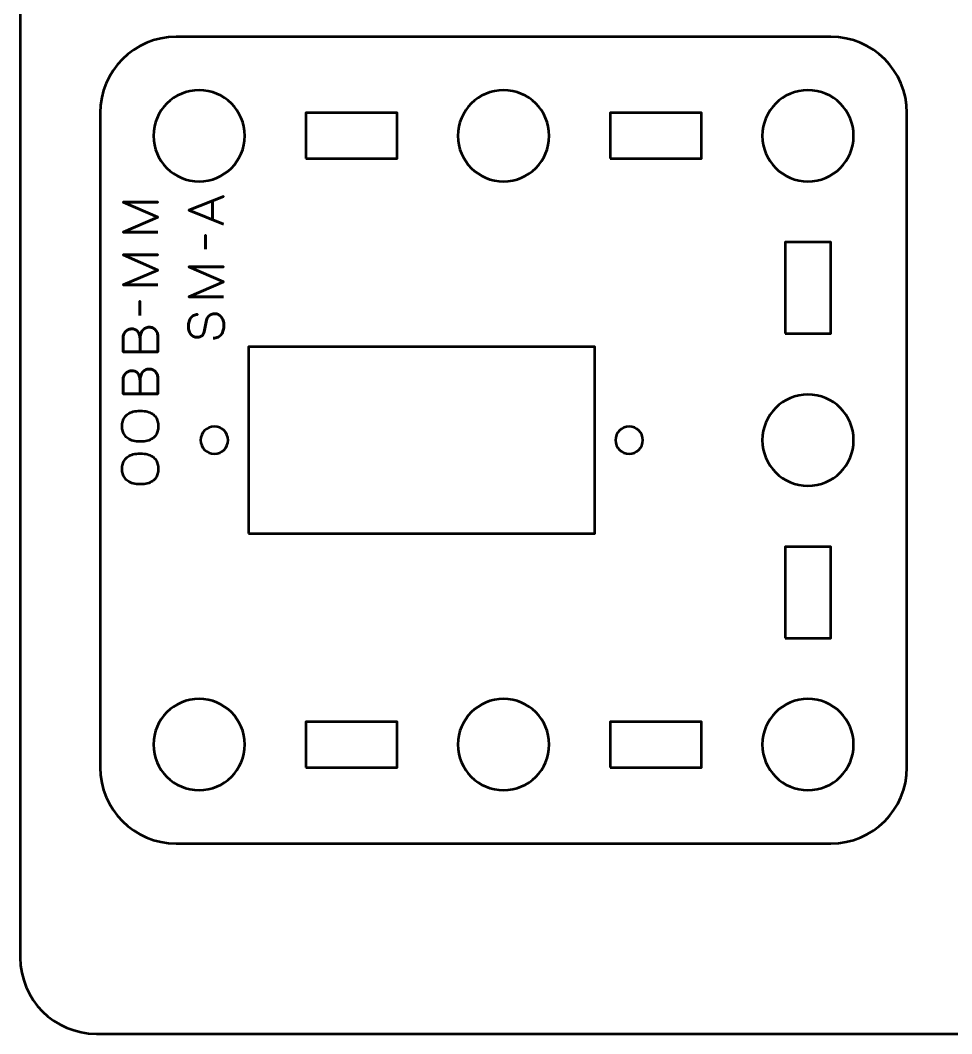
# Model space of a CAD drawing. Header units: centimetres. Extents: x -17.9 to -3.1, y -25.3 to -4.3.
# Drawn here: x -17.9 to -11.78, y -25.35 to -18.69 of the extents above; entities that cross this region are included whole.
import ezdxf

# ---------------------------------------------------------------- set-up
doc = ezdxf.new("R2010")
doc.units = ezdxf.units.CM
doc.header["$MEASUREMENT"] = 0
doc.layers.add('Layer 1', color=7, linetype='Continuous')

msp = doc.modelspace()

# ---------------------------------------------------------------- linework, layer by layer
at = {"layer": 'Layer 1', "color": 7, "lineweight": 53}
msp.add_open_spline([(-17.90003, -24.8499), (-17.90003, -24.8499), (-17.90003, -4.84994), (-17.90003, -4.84994), (-17.90003, -4.84994), (-17.90003, -4.57297), (-17.67694, -4.34998), (-17.39994, -4.34998), (-17.39994, -4.34998), (-17.39994, -4.34998), (-3.60007, -4.34998), (-3.60007, -4.34998), (-3.60007, -4.34998), (-3.32293, -4.34998), (-3.09997, -4.57297), (-3.09997, -4.84994), (-3.09997, -4.84994), (-3.09997, -4.84994), (-3.09997, -24.8499), (-3.09997, -24.8499), (-3.09997, -24.8499), (-3.09997, -25.1269), (-3.32293, -25.34999), (-3.60007, -25.34999), (-3.60007, -25.34999), (-3.60007, -25.34999), (-17.39994, -25.34999), (-17.39994, -25.34999), (-17.39994, -25.34999), (-17.67694, -25.34999), (-17.90003, -25.1269), (-17.90003, -24.8499)], degree=3, knots=[0, 0, 0, 0, 0.125, 0.125, 0.125, 0.125, 0.25, 0.25, 0.25, 0.25, 0.375, 0.375, 0.375, 0.375, 0.5, 0.5, 0.5, 0.5, 0.625, 0.625, 0.625, 0.625, 0.75, 0.75, 0.75, 0.75, 0.875, 0.875, 0.875, 0.875, 1, 1, 1, 1], dxfattribs=at)
at = {"layer": 'Layer 1', "color": 2, "lineweight": 53}
msp.add_open_spline([(-17.37503, -23.59994), (-17.37503, -23.59994), (-17.37503, -19.30007), (-17.37503, -19.30007), (-17.37503, -19.30007), (-17.37503, -19.02293), (-17.15194, -18.79997), (-16.87494, -18.79997), (-16.87494, -18.79997), (-16.87494, -18.79997), (-12.57507, -18.79997), (-12.57507, -18.79997), (-12.57507, -18.79997), (-12.29793, -18.79997), (-12.07497, -19.02293), (-12.07497, -19.30007), (-12.07497, -19.30007), (-12.07497, -19.30007), (-12.07497, -23.59994), (-12.07497, -23.59994), (-12.07497, -23.59994), (-12.07497, -23.87694), (-12.29793, -24.10003), (-12.57507, -24.10003), (-12.57507, -24.10003), (-12.57507, -24.10003), (-16.87494, -24.10003), (-16.87494, -24.10003), (-16.87494, -24.10003), (-17.15194, -24.10003), (-17.37503, -23.87694), (-17.37503, -23.59994)], degree=3, knots=[0, 0, 0, 0, 0.125, 0.125, 0.125, 0.125, 0.25, 0.25, 0.25, 0.25, 0.375, 0.375, 0.375, 0.375, 0.5, 0.5, 0.5, 0.5, 0.625, 0.625, 0.625, 0.625, 0.75, 0.75, 0.75, 0.75, 0.875, 0.875, 0.875, 0.875, 1, 1, 1, 1], dxfattribs=at)
at = {"layer": 'Layer 1', "lineweight": 53}
for points in [[(-16.725, -19.15), (-16.55923, -19.15), (-16.425, -19.28433), (-16.425, -19.45), (-16.425, -19.45), (-16.425, -19.61563), (-16.55923, -19.75), (-16.725, -19.75), (-16.725, -19.75), (-16.89067, -19.75), (-17.02501, -19.61563), (-17.02501, -19.45), (-17.02501, -19.45), (-17.02501, -19.28433), (-16.89067, -19.15), (-16.725, -19.15)], [(-14.72493, -19.15), (-14.5593, -19.15), (-14.42493, -19.28433), (-14.42493, -19.45), (-14.42493, -19.45), (-14.42493, -19.61563), (-14.5593, -19.75), (-14.72493, -19.75), (-14.72493, -19.75), (-14.8907, -19.75), (-15.02493, -19.61563), (-15.02493, -19.45), (-15.02493, -19.45), (-15.02493, -19.28433), (-14.8907, -19.15), (-14.72493, -19.15)], [(-12.725, -19.15), (-12.55933, -19.15), (-12.425, -19.28433), (-12.425, -19.45), (-12.425, -19.45), (-12.425, -19.61563), (-12.55933, -19.75), (-12.725, -19.75), (-12.725, -19.75), (-12.89063, -19.75), (-13.025, -19.61563), (-13.025, -19.45), (-13.025, -19.45), (-13.025, -19.28433), (-12.89063, -19.15), (-12.725, -19.15)], [(-16.02499, -19.60007), (-16.02499, -19.60007), (-16.02499, -19.30007), (-16.02499, -19.30007), (-16.02499, -19.30007), (-16.02499, -19.30007), (-15.42498, -19.30007), (-15.42498, -19.30007), (-15.42498, -19.30007), (-15.42498, -19.30007), (-15.42498, -19.60007), (-15.42498, -19.60007), (-15.42498, -19.60007), (-15.42498, -19.60007), (-16.02499, -19.60007), (-16.02499, -19.60007)], [(-14.02502, -19.60007), (-14.02502, -19.60007), (-14.02502, -19.30007), (-14.02502, -19.30007), (-14.02502, -19.30007), (-14.02502, -19.30007), (-13.42502, -19.30007), (-13.42502, -19.30007), (-13.42502, -19.30007), (-13.42502, -19.30007), (-13.42502, -19.60007), (-13.42502, -19.60007), (-13.42502, -19.60007), (-13.42502, -19.60007), (-14.02502, -19.60007), (-14.02502, -19.60007)], [(-12.87507, -20.75002), (-12.87507, -20.75002), (-12.87507, -20.15002), (-12.87507, -20.15002), (-12.87507, -20.15002), (-12.87507, -20.15002), (-12.57507, -20.15002), (-12.57507, -20.15002), (-12.57507, -20.15002), (-12.57507, -20.15002), (-12.57507, -20.75002), (-12.57507, -20.75002), (-12.57507, -20.75002), (-12.57507, -20.75002), (-12.87507, -20.75002), (-12.87507, -20.75002)], [(-12.725, -21.14993), (-12.55933, -21.14993), (-12.425, -21.2843), (-12.425, -21.44993), (-12.425, -21.44993), (-12.425, -21.6157), (-12.55933, -21.74993), (-12.725, -21.74993), (-12.725, -21.74993), (-12.89063, -21.74993), (-13.025, -21.6157), (-13.025, -21.44993), (-13.025, -21.44993), (-13.025, -21.2843), (-12.89063, -21.14993), (-12.725, -21.14993)], [(-12.87507, -22.74999), (-12.87507, -22.74999), (-12.87507, -22.14998), (-12.87507, -22.14998), (-12.87507, -22.14998), (-12.87507, -22.14998), (-12.57507, -22.14998), (-12.57507, -22.14998), (-12.57507, -22.14998), (-12.57507, -22.14998), (-12.57507, -22.74999), (-12.57507, -22.74999), (-12.57507, -22.74999), (-12.57507, -22.74999), (-12.87507, -22.74999), (-12.87507, -22.74999)], [(-16.725, -23.15), (-16.55923, -23.15), (-16.425, -23.28423), (-16.425, -23.45001), (-16.425, -23.45001), (-16.425, -23.61567), (-16.55923, -23.75001), (-16.725, -23.75001), (-16.725, -23.75001), (-16.89067, -23.75001), (-17.02501, -23.61567), (-17.02501, -23.45001), (-17.02501, -23.45001), (-17.02501, -23.28423), (-16.89067, -23.15), (-16.725, -23.15)], [(-14.72493, -23.15), (-14.5593, -23.15), (-14.42493, -23.28423), (-14.42493, -23.45001), (-14.42493, -23.45001), (-14.42493, -23.61567), (-14.5593, -23.75001), (-14.72493, -23.75001), (-14.72493, -23.75001), (-14.8907, -23.75001), (-15.02493, -23.61567), (-15.02493, -23.45001), (-15.02493, -23.45001), (-15.02493, -23.28423), (-14.8907, -23.15), (-14.72493, -23.15)], [(-12.725, -23.15), (-12.55933, -23.15), (-12.425, -23.28423), (-12.425, -23.45001), (-12.425, -23.45001), (-12.425, -23.61567), (-12.55933, -23.75001), (-12.725, -23.75001), (-12.725, -23.75001), (-12.89063, -23.75001), (-13.025, -23.61567), (-13.025, -23.45001), (-13.025, -23.45001), (-13.025, -23.28423), (-12.89063, -23.15), (-12.725, -23.15)], [(-16.02499, -23.59994), (-16.02499, -23.59994), (-16.02499, -23.29993), (-16.02499, -23.29993), (-16.02499, -23.29993), (-16.02499, -23.29993), (-15.42498, -23.29993), (-15.42498, -23.29993), (-15.42498, -23.29993), (-15.42498, -23.29993), (-15.42498, -23.59994), (-15.42498, -23.59994), (-15.42498, -23.59994), (-15.42498, -23.59994), (-16.02499, -23.59994), (-16.02499, -23.59994)], [(-14.02502, -23.59994), (-14.02502, -23.59994), (-14.02502, -23.29993), (-14.02502, -23.29993), (-14.02502, -23.29993), (-14.02502, -23.29993), (-13.42502, -23.29993), (-13.42502, -23.29993), (-13.42502, -23.29993), (-13.42502, -23.29993), (-13.42502, -23.59994), (-13.42502, -23.59994), (-13.42502, -23.59994), (-13.42502, -23.59994), (-14.02502, -23.59994), (-14.02502, -23.59994)]]:
    msp.add_open_spline(points, degree=3, knots=[0, 0, 0, 0, 0.25, 0.25, 0.25, 0.25, 0.5, 0.5, 0.5, 0.5, 0.75, 0.75, 0.75, 0.75, 1, 1, 1, 1], dxfattribs=at)
at = {"layer": 'Layer 1', "color": 30, "lineweight": 53}
for points, knots in [([(-16.99553, -20.08335), (-16.99553, -20.08335), (-17.22445, -20.08335), (-17.22445, -20.08335), (-17.22445, -20.08335), (-17.22445, -20.08335), (-16.99553, -19.98492), (-16.99553, -19.98492), (-16.99553, -19.98492), (-16.99553, -19.98492), (-17.22445, -19.88618), (-17.22445, -19.88618), (-17.22445, -19.88618), (-17.22445, -19.88618), (-16.99553, -19.88618), (-16.99553, -19.88618), (-16.99553, -19.88618), (-16.99553, -19.88618), (-17.22445, -19.88618), (-17.22445, -19.88618), (-17.22445, -19.88618), (-17.22445, -19.88618), (-16.99553, -19.98492), (-16.99553, -19.98492), (-16.99553, -19.98492), (-16.99553, -19.98492), (-17.22445, -20.08335), (-17.22445, -20.08335), (-17.22445, -20.08335), (-17.22445, -20.08335), (-16.99553, -20.08335), (-16.99553, -20.08335)], [0, 0, 0, 0, 0.125, 0.125, 0.125, 0.125, 0.25, 0.25, 0.25, 0.25, 0.375, 0.375, 0.375, 0.375, 0.5, 0.5, 0.5, 0.5, 0.625, 0.625, 0.625, 0.625, 0.75, 0.75, 0.75, 0.75, 0.875, 0.875, 0.875, 0.875, 1, 1, 1, 1]), ([(-16.56405, -20.03001), (-16.56405, -20.03001), (-16.79297, -19.9392), (-16.79297, -19.9392), (-16.79297, -19.9392), (-16.79297, -19.9392), (-16.56405, -19.84808), (-16.56405, -19.84808), (-16.56405, -19.84808), (-16.56405, -19.84808), (-16.79297, -19.9392), (-16.79297, -19.9392), (-16.79297, -19.9392), (-16.79297, -19.9392), (-16.56405, -20.03001), (-16.56405, -20.03001)], [0, 0, 0, 0, 0.25, 0.25, 0.25, 0.25, 0.5, 0.5, 0.5, 0.5, 0.75, 0.75, 0.75, 0.75, 1, 1, 1, 1]), ([(-16.63612, -20.00143), (-16.63612, -20.00143), (-16.63612, -19.87697), (-16.63612, -19.87697), (-16.63612, -19.87697), (-16.63612, -19.87697), (-16.63612, -20.00143), (-16.63612, -20.00143)], [0, 0, 0, 0, 0.5, 0.5, 0.5, 0.5, 1, 1, 1, 1]), ([(-16.68375, -20.19511), (-16.68375, -20.19511), (-16.68375, -20.10272), (-16.68375, -20.10272), (-16.68375, -20.10272), (-16.68375, -20.10272), (-16.68375, -20.19511), (-16.68375, -20.19511)], [0, 0, 0, 0, 0.5, 0.5, 0.5, 0.5, 1, 1, 1, 1]), ([(-16.99553, -20.43038), (-16.99553, -20.43038), (-17.22445, -20.43038), (-17.22445, -20.43038), (-17.22445, -20.43038), (-17.22445, -20.43038), (-16.99553, -20.33195), (-16.99553, -20.33195), (-16.99553, -20.33195), (-16.99553, -20.33195), (-17.22445, -20.23321), (-17.22445, -20.23321), (-17.22445, -20.23321), (-17.22445, -20.23321), (-16.99553, -20.23321), (-16.99553, -20.23321), (-16.99553, -20.23321), (-16.99553, -20.23321), (-17.22445, -20.23321), (-17.22445, -20.23321), (-17.22445, -20.23321), (-17.22445, -20.23321), (-16.99553, -20.33195), (-16.99553, -20.33195), (-16.99553, -20.33195), (-16.99553, -20.33195), (-17.22445, -20.43038), (-17.22445, -20.43038), (-17.22445, -20.43038), (-17.22445, -20.43038), (-16.99553, -20.43038), (-16.99553, -20.43038)], [0, 0, 0, 0, 0.125, 0.125, 0.125, 0.125, 0.25, 0.25, 0.25, 0.25, 0.375, 0.375, 0.375, 0.375, 0.5, 0.5, 0.5, 0.5, 0.625, 0.625, 0.625, 0.625, 0.75, 0.75, 0.75, 0.75, 0.875, 0.875, 0.875, 0.875, 1, 1, 1, 1]), ([(-16.56405, -20.50785), (-16.56405, -20.50785), (-16.79297, -20.50785), (-16.79297, -20.50785), (-16.79297, -20.50785), (-16.79297, -20.50785), (-16.56405, -20.40942), (-16.56405, -20.40942), (-16.56405, -20.40942), (-16.56405, -20.40942), (-16.79297, -20.31068), (-16.79297, -20.31068), (-16.79297, -20.31068), (-16.79297, -20.31068), (-16.56405, -20.31068), (-16.56405, -20.31068), (-16.56405, -20.31068), (-16.56405, -20.31068), (-16.79297, -20.31068), (-16.79297, -20.31068), (-16.79297, -20.31068), (-16.79297, -20.31068), (-16.56405, -20.40942), (-16.56405, -20.40942), (-16.56405, -20.40942), (-16.56405, -20.40942), (-16.79297, -20.50785), (-16.79297, -20.50785), (-16.79297, -20.50785), (-16.79297, -20.50785), (-16.56405, -20.50785), (-16.56405, -20.50785)], [0, 0, 0, 0, 0.125, 0.125, 0.125, 0.125, 0.25, 0.25, 0.25, 0.25, 0.375, 0.375, 0.375, 0.375, 0.5, 0.5, 0.5, 0.5, 0.625, 0.625, 0.625, 0.625, 0.75, 0.75, 0.75, 0.75, 0.875, 0.875, 0.875, 0.875, 1, 1, 1, 1]), ([(-17.11523, -20.62977), (-17.11523, -20.62977), (-17.11523, -20.53738), (-17.11523, -20.53738), (-17.11523, -20.53738), (-17.11523, -20.53738), (-17.11523, -20.62977), (-17.11523, -20.62977)], [0, 0, 0, 0, 0.5, 0.5, 0.5, 0.5, 1, 1, 1, 1]), ([(-16.63327, -20.77931), (-16.62057, -20.7792), (-16.60972, -20.77698), (-16.60072, -20.77254), (-16.60072, -20.77254), (-16.59167, -20.76814), (-16.58432, -20.76201), (-16.57866, -20.75428), (-16.57866, -20.75428), (-16.57294, -20.7465), (-16.56876, -20.73756), (-16.56611, -20.72745), (-16.56611, -20.72745), (-16.56341, -20.7174), (-16.56209, -20.7066), (-16.56214, -20.69517), (-16.56214, -20.69517), (-16.5622, -20.68364), (-16.56389, -20.67326), (-16.56712, -20.664), (-16.56712, -20.664), (-16.57035, -20.6548), (-16.57469, -20.64691), (-16.58014, -20.6403), (-16.58014, -20.6403), (-16.58559, -20.63374), (-16.59167, -20.62866), (-16.59845, -20.62506), (-16.59845, -20.62506), (-16.60522, -20.62146), (-16.61215, -20.61955), (-16.6193, -20.61929), (-16.6193, -20.61929), (-16.62866, -20.61897), (-16.63723, -20.62035), (-16.64496, -20.62336), (-16.64496, -20.62336), (-16.65269, -20.62638), (-16.65914, -20.63104), (-16.66443, -20.63733), (-16.66443, -20.63733), (-16.66972, -20.64358), (-16.67343, -20.65146), (-16.67549, -20.66088), (-16.67549, -20.66088), (-16.67549, -20.66088), (-16.69232, -20.73867), (-16.69232, -20.73867), (-16.69232, -20.73867), (-16.69385, -20.74597), (-16.69645, -20.75227), (-16.70005, -20.75746), (-16.70005, -20.75746), (-16.7037, -20.76264), (-16.70872, -20.76666), (-16.71518, -20.76941), (-16.71518, -20.76941), (-16.72158, -20.77217), (-16.72973, -20.77359), (-16.73963, -20.77359), (-16.73963, -20.77359), (-16.74714, -20.77359), (-16.75423, -20.77206), (-16.7609, -20.76894), (-16.7609, -20.76894), (-16.76757, -20.76587), (-16.77344, -20.76132), (-16.77857, -20.75534), (-16.77857, -20.75534), (-16.78376, -20.74936), (-16.78778, -20.74195), (-16.79069, -20.73317), (-16.79069, -20.73317), (-16.79366, -20.72433), (-16.79514, -20.71422), (-16.79519, -20.70279), (-16.79519, -20.70279), (-16.79519, -20.69131), (-16.79387, -20.68078), (-16.79122, -20.67115), (-16.79122, -20.67115), (-16.78858, -20.66157), (-16.78477, -20.65326), (-16.77969, -20.64628), (-16.77969, -20.64628), (-16.77461, -20.63929), (-16.76836, -20.63389), (-16.76106, -20.63019), (-16.76106, -20.63019), (-16.7537, -20.62649), (-16.74529, -20.62474), (-16.73582, -20.625), (-16.73582, -20.625), (-16.74529, -20.62474), (-16.7537, -20.62649), (-16.76106, -20.63019), (-16.76106, -20.63019), (-16.76836, -20.63389), (-16.77461, -20.63929), (-16.77969, -20.64628), (-16.77969, -20.64628), (-16.78477, -20.65326), (-16.78858, -20.66157), (-16.79122, -20.67115), (-16.79122, -20.67115), (-16.79387, -20.68078), (-16.79519, -20.69131), (-16.79519, -20.70279), (-16.79519, -20.70279), (-16.79514, -20.71422), (-16.79366, -20.72433), (-16.79069, -20.73317), (-16.79069, -20.73317), (-16.78778, -20.74195), (-16.78376, -20.74936), (-16.77857, -20.75534), (-16.77857, -20.75534), (-16.77344, -20.76132), (-16.76757, -20.76587), (-16.7609, -20.76894), (-16.7609, -20.76894), (-16.75423, -20.77206), (-16.74714, -20.77359), (-16.73963, -20.77359), (-16.73963, -20.77359), (-16.72973, -20.77359), (-16.72158, -20.77222), (-16.71523, -20.76957), (-16.71523, -20.76957), (-16.70883, -20.76687), (-16.70386, -20.76291), (-16.7002, -20.75772), (-16.7002, -20.75772), (-16.69661, -20.75253), (-16.69396, -20.74618), (-16.69232, -20.73867), (-16.69232, -20.73867), (-16.69232, -20.73867), (-16.67549, -20.66088), (-16.67549, -20.66088), (-16.67549, -20.66088), (-16.67343, -20.65125), (-16.66972, -20.64331), (-16.66443, -20.63707), (-16.66443, -20.63707), (-16.65914, -20.63077), (-16.65269, -20.62617), (-16.64496, -20.62321), (-16.64496, -20.62321), (-16.63723, -20.6203), (-16.62866, -20.61897), (-16.6193, -20.61929), (-16.6193, -20.61929), (-16.61215, -20.61955), (-16.60522, -20.62146), (-16.59845, -20.62506), (-16.59845, -20.62506), (-16.59167, -20.62866), (-16.58559, -20.63374), (-16.58014, -20.6403), (-16.58014, -20.6403), (-16.57469, -20.64691), (-16.57035, -20.6548), (-16.56712, -20.664), (-16.56712, -20.664), (-16.56389, -20.67326), (-16.5622, -20.68364), (-16.56214, -20.69517), (-16.56214, -20.69517), (-16.56209, -20.7066), (-16.56341, -20.7174), (-16.56611, -20.72745), (-16.56611, -20.72745), (-16.56876, -20.73756), (-16.57294, -20.7465), (-16.57866, -20.75428), (-16.57866, -20.75428), (-16.58432, -20.76201), (-16.59167, -20.76814), (-16.60072, -20.77254), (-16.60072, -20.77254), (-16.60972, -20.77698), (-16.62057, -20.7792), (-16.63327, -20.77931)], [0, 0, 0, 0, 0.0217391, 0.0217391, 0.0217391, 0.0217391, 0.0434783, 0.0434783, 0.0434783, 0.0434783, 0.0652174, 0.0652174, 0.0652174, 0.0652174, 0.0869565, 0.0869565, 0.0869565, 0.0869565, 0.1086957, 0.1086957, 0.1086957, 0.1086957, 0.1304348, 0.1304348, 0.1304348, 0.1304348, 0.1521739, 0.1521739, 0.1521739, 0.1521739, 0.173913, 0.173913, 0.173913, 0.173913, 0.1956522, 0.1956522, 0.1956522, 0.1956522, 0.2173913, 0.2173913, 0.2173913, 0.2173913, 0.2391304, 0.2391304, 0.2391304, 0.2391304, 0.2608696, 0.2608696, 0.2608696, 0.2608696, 0.2826087, 0.2826087, 0.2826087, 0.2826087, 0.3043478, 0.3043478, 0.3043478, 0.3043478, 0.326087, 0.326087, 0.326087, 0.326087, 0.3478261, 0.3478261, 0.3478261, 0.3478261, 0.3695652, 0.3695652, 0.3695652, 0.3695652, 0.3913043, 0.3913043, 0.3913043, 0.3913043, 0.4130435, 0.4130435, 0.4130435, 0.4130435, 0.4347826, 0.4347826, 0.4347826, 0.4347826, 0.4565217, 0.4565217, 0.4565217, 0.4565217, 0.4782609, 0.4782609, 0.4782609, 0.4782609, 0.5, 0.5, 0.5, 0.5, 0.5217391, 0.5217391, 0.5217391, 0.5217391, 0.5434783, 0.5434783, 0.5434783, 0.5434783, 0.5652174, 0.5652174, 0.5652174, 0.5652174, 0.5869565, 0.5869565, 0.5869565, 0.5869565, 0.6086957, 0.6086957, 0.6086957, 0.6086957, 0.6304348, 0.6304348, 0.6304348, 0.6304348, 0.6521739, 0.6521739, 0.6521739, 0.6521739, 0.673913, 0.673913, 0.673913, 0.673913, 0.6956522, 0.6956522, 0.6956522, 0.6956522, 0.7173913, 0.7173913, 0.7173913, 0.7173913, 0.7391304, 0.7391304, 0.7391304, 0.7391304, 0.7608696, 0.7608696, 0.7608696, 0.7608696, 0.7826087, 0.7826087, 0.7826087, 0.7826087, 0.8043478, 0.8043478, 0.8043478, 0.8043478, 0.826087, 0.826087, 0.826087, 0.826087, 0.8478261, 0.8478261, 0.8478261, 0.8478261, 0.8695652, 0.8695652, 0.8695652, 0.8695652, 0.8913043, 0.8913043, 0.8913043, 0.8913043, 0.9130435, 0.9130435, 0.9130435, 0.9130435, 0.9347826, 0.9347826, 0.9347826, 0.9347826, 0.9565217, 0.9565217, 0.9565217, 0.9565217, 0.9782609, 0.9782609, 0.9782609, 0.9782609, 1, 1, 1, 1]), ([(-17.11332, -20.87012), (-17.11332, -20.87012), (-17.11332, -20.78217), (-17.11332, -20.78217), (-17.11332, -20.78217), (-17.11338, -20.77074), (-17.11496, -20.76101), (-17.11809, -20.7528), (-17.11809, -20.7528), (-17.12115, -20.74465), (-17.12533, -20.73804), (-17.13057, -20.73291), (-17.13057, -20.73291), (-17.13581, -20.72777), (-17.14174, -20.72407), (-17.1483, -20.72174), (-17.1483, -20.72174), (-17.15481, -20.71947), (-17.16158, -20.71841), (-17.16857, -20.71867), (-17.16857, -20.71867), (-17.17555, -20.71899), (-17.18233, -20.72047), (-17.18894, -20.72312), (-17.18894, -20.72312), (-17.19556, -20.72571), (-17.20153, -20.72963), (-17.20688, -20.73476), (-17.20688, -20.73476), (-17.21222, -20.73989), (-17.21646, -20.74629), (-17.21958, -20.75407), (-17.21958, -20.75407), (-17.22275, -20.76185), (-17.22439, -20.77101), (-17.22445, -20.78154), (-17.22445, -20.78154), (-17.22445, -20.78154), (-17.22445, -20.87012), (-17.22445, -20.87012), (-17.22445, -20.87012), (-17.22445, -20.87012), (-16.99553, -20.87012), (-16.99553, -20.87012), (-16.99553, -20.87012), (-16.99553, -20.87012), (-16.99553, -20.77265), (-16.99553, -20.77265), (-16.99553, -20.77265), (-16.99553, -20.76355), (-16.99685, -20.75508), (-16.99945, -20.74725), (-16.99945, -20.74725), (-17.00209, -20.73942), (-17.00585, -20.73259), (-17.01082, -20.72666), (-17.01082, -20.72666), (-17.01585, -20.72079), (-17.02188, -20.71619), (-17.02903, -20.7129), (-17.02903, -20.7129), (-17.03617, -20.70962), (-17.04427, -20.70793), (-17.05332, -20.70788), (-17.05332, -20.70788), (-17.06242, -20.70809), (-17.07062, -20.70999), (-17.07797, -20.71365), (-17.07797, -20.71365), (-17.08533, -20.7173), (-17.09163, -20.72238), (-17.09687, -20.72894), (-17.09687, -20.72894), (-17.10216, -20.7355), (-17.10623, -20.74333), (-17.10904, -20.75233), (-17.10904, -20.75233), (-17.11184, -20.76132), (-17.11327, -20.77127), (-17.11332, -20.78217), (-17.11332, -20.78217), (-17.11327, -20.77127), (-17.11184, -20.76132), (-17.10904, -20.75233), (-17.10904, -20.75233), (-17.10623, -20.74333), (-17.10216, -20.7355), (-17.09687, -20.72894), (-17.09687, -20.72894), (-17.09163, -20.72238), (-17.08533, -20.7173), (-17.07797, -20.71365), (-17.07797, -20.71365), (-17.07062, -20.70999), (-17.06242, -20.70809), (-17.05332, -20.70788), (-17.05332, -20.70788), (-17.04427, -20.70793), (-17.03617, -20.70962), (-17.02903, -20.7129), (-17.02903, -20.7129), (-17.02188, -20.71619), (-17.01585, -20.72079), (-17.01082, -20.72666), (-17.01082, -20.72666), (-17.00585, -20.73259), (-17.00209, -20.73942), (-16.99945, -20.74725), (-16.99945, -20.74725), (-16.99685, -20.75508), (-16.99553, -20.76355), (-16.99553, -20.77265), (-16.99553, -20.77265), (-16.99553, -20.77265), (-16.99553, -20.87012), (-16.99553, -20.87012), (-16.99553, -20.87012), (-16.99553, -20.87012), (-17.22445, -20.87012), (-17.22445, -20.87012), (-17.22445, -20.87012), (-17.22445, -20.87012), (-17.22445, -20.78154), (-17.22445, -20.78154), (-17.22445, -20.78154), (-17.22439, -20.77101), (-17.22275, -20.76185), (-17.21958, -20.75407), (-17.21958, -20.75407), (-17.21646, -20.74629), (-17.21222, -20.73989), (-17.20688, -20.73476), (-17.20688, -20.73476), (-17.20153, -20.72963), (-17.19556, -20.72571), (-17.18894, -20.72312), (-17.18894, -20.72312), (-17.18233, -20.72047), (-17.17555, -20.71899), (-17.16857, -20.71867), (-17.16857, -20.71867), (-17.16158, -20.71841), (-17.15481, -20.71947), (-17.1483, -20.72174), (-17.1483, -20.72174), (-17.14174, -20.72407), (-17.13581, -20.72777), (-17.13057, -20.73291), (-17.13057, -20.73291), (-17.12533, -20.73804), (-17.12115, -20.74465), (-17.11809, -20.7528), (-17.11809, -20.7528), (-17.11496, -20.76101), (-17.11338, -20.77074), (-17.11332, -20.78217), (-17.11332, -20.78217), (-17.11332, -20.78217), (-17.11332, -20.87012), (-17.11332, -20.87012)], [0, 0, 0, 0, 0.025, 0.025, 0.025, 0.025, 0.05, 0.05, 0.05, 0.05, 0.075, 0.075, 0.075, 0.075, 0.1, 0.1, 0.1, 0.1, 0.125, 0.125, 0.125, 0.125, 0.15, 0.15, 0.15, 0.15, 0.175, 0.175, 0.175, 0.175, 0.2, 0.2, 0.2, 0.2, 0.225, 0.225, 0.225, 0.225, 0.25, 0.25, 0.25, 0.25, 0.275, 0.275, 0.275, 0.275, 0.3, 0.3, 0.3, 0.3, 0.325, 0.325, 0.325, 0.325, 0.35, 0.35, 0.35, 0.35, 0.375, 0.375, 0.375, 0.375, 0.4, 0.4, 0.4, 0.4, 0.425, 0.425, 0.425, 0.425, 0.45, 0.45, 0.45, 0.45, 0.475, 0.475, 0.475, 0.475, 0.5, 0.5, 0.5, 0.5, 0.525, 0.525, 0.525, 0.525, 0.55, 0.55, 0.55, 0.55, 0.575, 0.575, 0.575, 0.575, 0.6, 0.6, 0.6, 0.6, 0.625, 0.625, 0.625, 0.625, 0.65, 0.65, 0.65, 0.65, 0.675, 0.675, 0.675, 0.675, 0.7, 0.7, 0.7, 0.7, 0.725, 0.725, 0.725, 0.725, 0.75, 0.75, 0.75, 0.75, 0.775, 0.775, 0.775, 0.775, 0.8, 0.8, 0.8, 0.8, 0.825, 0.825, 0.825, 0.825, 0.85, 0.85, 0.85, 0.85, 0.875, 0.875, 0.875, 0.875, 0.9, 0.9, 0.9, 0.9, 0.925, 0.925, 0.925, 0.925, 0.95, 0.95, 0.95, 0.95, 0.975, 0.975, 0.975, 0.975, 1, 1, 1, 1]), ([(-17.11332, -21.14476), (-17.11332, -21.14476), (-17.11332, -21.05681), (-17.11332, -21.05681), (-17.11332, -21.05681), (-17.11338, -21.04538), (-17.11496, -21.03565), (-17.11809, -21.02744), (-17.11809, -21.02744), (-17.12115, -21.01929), (-17.12533, -21.01268), (-17.13057, -21.00755), (-17.13057, -21.00755), (-17.13581, -21.00241), (-17.14174, -20.99871), (-17.1483, -20.99638), (-17.1483, -20.99638), (-17.15481, -20.99411), (-17.16158, -20.99305), (-17.16857, -20.99331), (-17.16857, -20.99331), (-17.17555, -20.99363), (-17.18233, -20.99511), (-17.18894, -20.99776), (-17.18894, -20.99776), (-17.19556, -21.00035), (-17.20153, -21.00427), (-17.20688, -21.0094), (-17.20688, -21.0094), (-17.21222, -21.01453), (-17.21646, -21.02093), (-17.21958, -21.02871), (-17.21958, -21.02871), (-17.22275, -21.03649), (-17.22439, -21.04565), (-17.22445, -21.05618), (-17.22445, -21.05618), (-17.22445, -21.05618), (-17.22445, -21.14476), (-17.22445, -21.14476), (-17.22445, -21.14476), (-17.22445, -21.14476), (-16.99553, -21.14476), (-16.99553, -21.14476), (-16.99553, -21.14476), (-16.99553, -21.14476), (-16.99553, -21.04729), (-16.99553, -21.04729), (-16.99553, -21.04729), (-16.99553, -21.03819), (-16.99685, -21.02972), (-16.99945, -21.02189), (-16.99945, -21.02189), (-17.00209, -21.01406), (-17.00585, -21.00723), (-17.01082, -21.0013), (-17.01082, -21.0013), (-17.01585, -20.99543), (-17.02188, -20.99083), (-17.02903, -20.98754), (-17.02903, -20.98754), (-17.03617, -20.98426), (-17.04427, -20.98257), (-17.05332, -20.98252), (-17.05332, -20.98252), (-17.06242, -20.98273), (-17.07062, -20.98463), (-17.07797, -20.98829), (-17.07797, -20.98829), (-17.08533, -20.99194), (-17.09163, -20.99702), (-17.09687, -21.00358), (-17.09687, -21.00358), (-17.10216, -21.01014), (-17.10623, -21.01797), (-17.10904, -21.02697), (-17.10904, -21.02697), (-17.11184, -21.03596), (-17.11327, -21.04591), (-17.11332, -21.05681), (-17.11332, -21.05681), (-17.11327, -21.04591), (-17.11184, -21.03596), (-17.10904, -21.02697), (-17.10904, -21.02697), (-17.10623, -21.01797), (-17.10216, -21.01014), (-17.09687, -21.00358), (-17.09687, -21.00358), (-17.09163, -20.99702), (-17.08533, -20.99194), (-17.07797, -20.98829), (-17.07797, -20.98829), (-17.07062, -20.98463), (-17.06242, -20.98273), (-17.05332, -20.98252), (-17.05332, -20.98252), (-17.04427, -20.98257), (-17.03617, -20.98426), (-17.02903, -20.98754), (-17.02903, -20.98754), (-17.02188, -20.99083), (-17.01585, -20.99543), (-17.01082, -21.0013), (-17.01082, -21.0013), (-17.00585, -21.00723), (-17.00209, -21.01406), (-16.99945, -21.02189), (-16.99945, -21.02189), (-16.99685, -21.02972), (-16.99553, -21.03819), (-16.99553, -21.04729), (-16.99553, -21.04729), (-16.99553, -21.04729), (-16.99553, -21.14476), (-16.99553, -21.14476), (-16.99553, -21.14476), (-16.99553, -21.14476), (-17.22445, -21.14476), (-17.22445, -21.14476), (-17.22445, -21.14476), (-17.22445, -21.14476), (-17.22445, -21.05618), (-17.22445, -21.05618), (-17.22445, -21.05618), (-17.22439, -21.04565), (-17.22275, -21.03649), (-17.21958, -21.02871), (-17.21958, -21.02871), (-17.21646, -21.02093), (-17.21222, -21.01453), (-17.20688, -21.0094), (-17.20688, -21.0094), (-17.20153, -21.00427), (-17.19556, -21.00035), (-17.18894, -20.99776), (-17.18894, -20.99776), (-17.18233, -20.99511), (-17.17555, -20.99363), (-17.16857, -20.99331), (-17.16857, -20.99331), (-17.16158, -20.99305), (-17.15481, -20.99411), (-17.1483, -20.99638), (-17.1483, -20.99638), (-17.14174, -20.99871), (-17.13581, -21.00241), (-17.13057, -21.00755), (-17.13057, -21.00755), (-17.12533, -21.01268), (-17.12115, -21.01929), (-17.11809, -21.02744), (-17.11809, -21.02744), (-17.11496, -21.03565), (-17.11338, -21.04538), (-17.11332, -21.05681), (-17.11332, -21.05681), (-17.11332, -21.05681), (-17.11332, -21.14476), (-17.11332, -21.14476)], [0, 0, 0, 0, 0.025, 0.025, 0.025, 0.025, 0.05, 0.05, 0.05, 0.05, 0.075, 0.075, 0.075, 0.075, 0.1, 0.1, 0.1, 0.1, 0.125, 0.125, 0.125, 0.125, 0.15, 0.15, 0.15, 0.15, 0.175, 0.175, 0.175, 0.175, 0.2, 0.2, 0.2, 0.2, 0.225, 0.225, 0.225, 0.225, 0.25, 0.25, 0.25, 0.25, 0.275, 0.275, 0.275, 0.275, 0.3, 0.3, 0.3, 0.3, 0.325, 0.325, 0.325, 0.325, 0.35, 0.35, 0.35, 0.35, 0.375, 0.375, 0.375, 0.375, 0.4, 0.4, 0.4, 0.4, 0.425, 0.425, 0.425, 0.425, 0.45, 0.45, 0.45, 0.45, 0.475, 0.475, 0.475, 0.475, 0.5, 0.5, 0.5, 0.5, 0.525, 0.525, 0.525, 0.525, 0.55, 0.55, 0.55, 0.55, 0.575, 0.575, 0.575, 0.575, 0.6, 0.6, 0.6, 0.6, 0.625, 0.625, 0.625, 0.625, 0.65, 0.65, 0.65, 0.65, 0.675, 0.675, 0.675, 0.675, 0.7, 0.7, 0.7, 0.7, 0.725, 0.725, 0.725, 0.725, 0.75, 0.75, 0.75, 0.75, 0.775, 0.775, 0.775, 0.775, 0.8, 0.8, 0.8, 0.8, 0.825, 0.825, 0.825, 0.825, 0.85, 0.85, 0.85, 0.85, 0.875, 0.875, 0.875, 0.875, 0.9, 0.9, 0.9, 0.9, 0.925, 0.925, 0.925, 0.925, 0.95, 0.95, 0.95, 0.95, 0.975, 0.975, 0.975, 0.975, 1, 1, 1, 1]), ([(-16.99362, -21.35843), (-16.99357, -21.34727), (-16.99489, -21.33669), (-16.99749, -21.32658), (-16.99749, -21.32658), (-17.00013, -21.31652), (-17.00426, -21.30732), (-17.00998, -21.2989), (-17.00998, -21.2989), (-17.01564, -21.29049), (-17.0231, -21.28319), (-17.03231, -21.277), (-17.03231, -21.277), (-17.04151, -21.2708), (-17.05268, -21.26604), (-17.0658, -21.26266), (-17.0658, -21.26266), (-17.07893, -21.25922), (-17.09422, -21.25752), (-17.11174, -21.25747), (-17.11174, -21.25747), (-17.12925, -21.25752), (-17.14454, -21.25922), (-17.15772, -21.26266), (-17.15772, -21.26266), (-17.1709, -21.26604), (-17.18211, -21.2708), (-17.19137, -21.277), (-17.19137, -21.277), (-17.20064, -21.28319), (-17.20815, -21.29049), (-17.21392, -21.2989), (-17.21392, -21.2989), (-17.21969, -21.30732), (-17.22387, -21.31652), (-17.22656, -21.32658), (-17.22656, -21.32658), (-17.22921, -21.33669), (-17.23053, -21.34727), (-17.23048, -21.35843), (-17.23048, -21.35843), (-17.23053, -21.3696), (-17.22921, -21.38018), (-17.22656, -21.39029), (-17.22656, -21.39029), (-17.22387, -21.40034), (-17.21969, -21.40955), (-17.21392, -21.41797), (-17.21392, -21.41797), (-17.20815, -21.42638), (-17.20064, -21.43368), (-17.19137, -21.43987), (-17.19137, -21.43987), (-17.18211, -21.44606), (-17.1709, -21.45083), (-17.15772, -21.45421), (-17.15772, -21.45421), (-17.14454, -21.45765), (-17.12925, -21.45935), (-17.11174, -21.4594), (-17.11174, -21.4594), (-17.09422, -21.45935), (-17.07893, -21.45765), (-17.0658, -21.45421), (-17.0658, -21.45421), (-17.05268, -21.45083), (-17.04151, -21.44606), (-17.03231, -21.43987), (-17.03231, -21.43987), (-17.0231, -21.43368), (-17.01564, -21.42638), (-17.00998, -21.41797), (-17.00998, -21.41797), (-17.00426, -21.40955), (-17.00013, -21.40034), (-16.99749, -21.39029), (-16.99749, -21.39029), (-16.99489, -21.38018), (-16.99357, -21.3696), (-16.99362, -21.35843)], [0, 0, 0, 0, 0.05, 0.05, 0.05, 0.05, 0.1, 0.1, 0.1, 0.1, 0.15, 0.15, 0.15, 0.15, 0.2, 0.2, 0.2, 0.2, 0.25, 0.25, 0.25, 0.25, 0.3, 0.3, 0.3, 0.3, 0.35, 0.35, 0.35, 0.35, 0.4, 0.4, 0.4, 0.4, 0.45, 0.45, 0.45, 0.45, 0.5, 0.5, 0.5, 0.5, 0.55, 0.55, 0.55, 0.55, 0.6, 0.6, 0.6, 0.6, 0.65, 0.65, 0.65, 0.65, 0.7, 0.7, 0.7, 0.7, 0.75, 0.75, 0.75, 0.75, 0.8, 0.8, 0.8, 0.8, 0.85, 0.85, 0.85, 0.85, 0.9, 0.9, 0.9, 0.9, 0.95, 0.95, 0.95, 0.95, 1, 1, 1, 1]), ([(-16.99362, -21.35843), (-16.99357, -21.34727), (-16.99489, -21.33669), (-16.99749, -21.32658), (-16.99749, -21.32658), (-17.00013, -21.31652), (-17.00426, -21.30732), (-17.00998, -21.2989), (-17.00998, -21.2989), (-17.01564, -21.29049), (-17.0231, -21.28319), (-17.03231, -21.277), (-17.03231, -21.277), (-17.04151, -21.2708), (-17.05268, -21.26604), (-17.0658, -21.26266), (-17.0658, -21.26266), (-17.07893, -21.25922), (-17.09422, -21.25752), (-17.11174, -21.25747), (-17.11174, -21.25747), (-17.12925, -21.25752), (-17.14454, -21.25922), (-17.15772, -21.26266), (-17.15772, -21.26266), (-17.1709, -21.26604), (-17.18211, -21.2708), (-17.19137, -21.277), (-17.19137, -21.277), (-17.20064, -21.28319), (-17.20815, -21.29049), (-17.21392, -21.2989), (-17.21392, -21.2989), (-17.21969, -21.30732), (-17.22387, -21.31652), (-17.22656, -21.32658), (-17.22656, -21.32658), (-17.22921, -21.33669), (-17.23053, -21.34727), (-17.23048, -21.35843), (-17.23048, -21.35843), (-17.23053, -21.3696), (-17.22921, -21.38018), (-17.22656, -21.39029), (-17.22656, -21.39029), (-17.22387, -21.40034), (-17.21969, -21.40955), (-17.21392, -21.41797), (-17.21392, -21.41797), (-17.20815, -21.42638), (-17.20064, -21.43368), (-17.19137, -21.43987), (-17.19137, -21.43987), (-17.18211, -21.44606), (-17.1709, -21.45083), (-17.15772, -21.45421), (-17.15772, -21.45421), (-17.14454, -21.45765), (-17.12925, -21.45935), (-17.11174, -21.4594), (-17.11174, -21.4594), (-17.09422, -21.45935), (-17.07893, -21.45765), (-17.0658, -21.45421), (-17.0658, -21.45421), (-17.05268, -21.45083), (-17.04151, -21.44606), (-17.03231, -21.43987), (-17.03231, -21.43987), (-17.0231, -21.43368), (-17.01564, -21.42638), (-17.00998, -21.41797), (-17.00998, -21.41797), (-17.00426, -21.40955), (-17.00013, -21.40034), (-16.99749, -21.39029), (-16.99749, -21.39029), (-16.99489, -21.38018), (-16.99357, -21.3696), (-16.99362, -21.35843)], [0, 0, 0, 0, 0.05, 0.05, 0.05, 0.05, 0.1, 0.1, 0.1, 0.1, 0.15, 0.15, 0.15, 0.15, 0.2, 0.2, 0.2, 0.2, 0.25, 0.25, 0.25, 0.25, 0.3, 0.3, 0.3, 0.3, 0.35, 0.35, 0.35, 0.35, 0.4, 0.4, 0.4, 0.4, 0.45, 0.45, 0.45, 0.45, 0.5, 0.5, 0.5, 0.5, 0.55, 0.55, 0.55, 0.55, 0.6, 0.6, 0.6, 0.6, 0.65, 0.65, 0.65, 0.65, 0.7, 0.7, 0.7, 0.7, 0.75, 0.75, 0.75, 0.75, 0.8, 0.8, 0.8, 0.8, 0.85, 0.85, 0.85, 0.85, 0.9, 0.9, 0.9, 0.9, 0.95, 0.95, 0.95, 0.95, 1, 1, 1, 1]), ([(-16.99362, -21.63878), (-16.99357, -21.62762), (-16.99489, -21.61704), (-16.99749, -21.60693), (-16.99749, -21.60693), (-17.00013, -21.59687), (-17.00426, -21.58767), (-17.00998, -21.57925), (-17.00998, -21.57925), (-17.01564, -21.57084), (-17.0231, -21.56354), (-17.03231, -21.55735), (-17.03231, -21.55735), (-17.04151, -21.55115), (-17.05268, -21.54639), (-17.0658, -21.54301), (-17.0658, -21.54301), (-17.07893, -21.53957), (-17.09422, -21.53787), (-17.11174, -21.53782), (-17.11174, -21.53782), (-17.12925, -21.53787), (-17.14454, -21.53957), (-17.15772, -21.54301), (-17.15772, -21.54301), (-17.1709, -21.54639), (-17.18211, -21.55115), (-17.19137, -21.55735), (-17.19137, -21.55735), (-17.20064, -21.56354), (-17.20815, -21.57084), (-17.21392, -21.57925), (-17.21392, -21.57925), (-17.21969, -21.58767), (-17.22387, -21.59687), (-17.22656, -21.60693), (-17.22656, -21.60693), (-17.22921, -21.61704), (-17.23053, -21.62762), (-17.23048, -21.63878), (-17.23048, -21.63878), (-17.23053, -21.64995), (-17.22921, -21.66053), (-17.22656, -21.67064), (-17.22656, -21.67064), (-17.22387, -21.68069), (-17.21969, -21.6899), (-17.21392, -21.69832), (-17.21392, -21.69832), (-17.20815, -21.70673), (-17.20064, -21.71403), (-17.19137, -21.72022), (-17.19137, -21.72022), (-17.18211, -21.72641), (-17.1709, -21.73118), (-17.15772, -21.73456), (-17.15772, -21.73456), (-17.14454, -21.738), (-17.12925, -21.7397), (-17.11174, -21.73975), (-17.11174, -21.73975), (-17.09422, -21.7397), (-17.07893, -21.738), (-17.0658, -21.73456), (-17.0658, -21.73456), (-17.05268, -21.73118), (-17.04151, -21.72641), (-17.03231, -21.72022), (-17.03231, -21.72022), (-17.0231, -21.71403), (-17.01564, -21.70673), (-17.00998, -21.69832), (-17.00998, -21.69832), (-17.00426, -21.6899), (-17.00013, -21.68069), (-16.99749, -21.67064), (-16.99749, -21.67064), (-16.99489, -21.66053), (-16.99357, -21.64995), (-16.99362, -21.63878)], [0, 0, 0, 0, 0.05, 0.05, 0.05, 0.05, 0.1, 0.1, 0.1, 0.1, 0.15, 0.15, 0.15, 0.15, 0.2, 0.2, 0.2, 0.2, 0.25, 0.25, 0.25, 0.25, 0.3, 0.3, 0.3, 0.3, 0.35, 0.35, 0.35, 0.35, 0.4, 0.4, 0.4, 0.4, 0.45, 0.45, 0.45, 0.45, 0.5, 0.5, 0.5, 0.5, 0.55, 0.55, 0.55, 0.55, 0.6, 0.6, 0.6, 0.6, 0.65, 0.65, 0.65, 0.65, 0.7, 0.7, 0.7, 0.7, 0.75, 0.75, 0.75, 0.75, 0.8, 0.8, 0.8, 0.8, 0.85, 0.85, 0.85, 0.85, 0.9, 0.9, 0.9, 0.9, 0.95, 0.95, 0.95, 0.95, 1, 1, 1, 1]), ([(-16.99362, -21.63878), (-16.99357, -21.62762), (-16.99489, -21.61704), (-16.99749, -21.60693), (-16.99749, -21.60693), (-17.00013, -21.59687), (-17.00426, -21.58767), (-17.00998, -21.57925), (-17.00998, -21.57925), (-17.01564, -21.57084), (-17.0231, -21.56354), (-17.03231, -21.55735), (-17.03231, -21.55735), (-17.04151, -21.55115), (-17.05268, -21.54639), (-17.0658, -21.54301), (-17.0658, -21.54301), (-17.07893, -21.53957), (-17.09422, -21.53787), (-17.11174, -21.53782), (-17.11174, -21.53782), (-17.12925, -21.53787), (-17.14454, -21.53957), (-17.15772, -21.54301), (-17.15772, -21.54301), (-17.1709, -21.54639), (-17.18211, -21.55115), (-17.19137, -21.55735), (-17.19137, -21.55735), (-17.20064, -21.56354), (-17.20815, -21.57084), (-17.21392, -21.57925), (-17.21392, -21.57925), (-17.21969, -21.58767), (-17.22387, -21.59687), (-17.22656, -21.60693), (-17.22656, -21.60693), (-17.22921, -21.61704), (-17.23053, -21.62762), (-17.23048, -21.63878), (-17.23048, -21.63878), (-17.23053, -21.64995), (-17.22921, -21.66053), (-17.22656, -21.67064), (-17.22656, -21.67064), (-17.22387, -21.68069), (-17.21969, -21.6899), (-17.21392, -21.69832), (-17.21392, -21.69832), (-17.20815, -21.70673), (-17.20064, -21.71403), (-17.19137, -21.72022), (-17.19137, -21.72022), (-17.18211, -21.72641), (-17.1709, -21.73118), (-17.15772, -21.73456), (-17.15772, -21.73456), (-17.14454, -21.738), (-17.12925, -21.7397), (-17.11174, -21.73975), (-17.11174, -21.73975), (-17.09422, -21.7397), (-17.07893, -21.738), (-17.0658, -21.73456), (-17.0658, -21.73456), (-17.05268, -21.73118), (-17.04151, -21.72641), (-17.03231, -21.72022), (-17.03231, -21.72022), (-17.0231, -21.71403), (-17.01564, -21.70673), (-17.00998, -21.69832), (-17.00998, -21.69832), (-17.00426, -21.6899), (-17.00013, -21.68069), (-16.99749, -21.67064), (-16.99749, -21.67064), (-16.99489, -21.66053), (-16.99357, -21.64995), (-16.99362, -21.63878)], [0, 0, 0, 0, 0.05, 0.05, 0.05, 0.05, 0.1, 0.1, 0.1, 0.1, 0.15, 0.15, 0.15, 0.15, 0.2, 0.2, 0.2, 0.2, 0.25, 0.25, 0.25, 0.25, 0.3, 0.3, 0.3, 0.3, 0.35, 0.35, 0.35, 0.35, 0.4, 0.4, 0.4, 0.4, 0.45, 0.45, 0.45, 0.45, 0.5, 0.5, 0.5, 0.5, 0.55, 0.55, 0.55, 0.55, 0.6, 0.6, 0.6, 0.6, 0.65, 0.65, 0.65, 0.65, 0.7, 0.7, 0.7, 0.7, 0.75, 0.75, 0.75, 0.75, 0.8, 0.8, 0.8, 0.8, 0.85, 0.85, 0.85, 0.85, 0.9, 0.9, 0.9, 0.9, 0.95, 0.95, 0.95, 0.95, 1, 1, 1, 1])]:
    msp.add_open_spline(points, degree=3, knots=knots, dxfattribs=at)
at = {"layer": 'Layer 1', "color": 250, "lineweight": 53}
for points in [[(-16.39996, -22.06253), (-16.39996, -22.06253), (-16.39996, -20.83753), (-16.39996, -20.83753), (-16.39996, -20.83753), (-16.39996, -20.83753), (-14.12496, -20.83753), (-14.12496, -20.83753), (-14.12496, -20.83753), (-14.12496, -20.83753), (-14.12496, -22.06253), (-14.12496, -22.06253), (-14.12496, -22.06253), (-14.12496, -22.06253), (-16.39996, -22.06253), (-16.39996, -22.06253)], [(-16.71496, -21.45003), (-16.71496, -21.40033), (-16.67466, -21.36003), (-16.62496, -21.36003), (-16.62496, -21.36003), (-16.57526, -21.36003), (-16.53496, -21.40033), (-16.53496, -21.45003), (-16.53496, -21.45003), (-16.53496, -21.49973), (-16.57526, -21.54003), (-16.62496, -21.54003), (-16.62496, -21.54003), (-16.67466, -21.54003), (-16.71496, -21.49973), (-16.71496, -21.45003)], [(-13.98996, -21.45003), (-13.98996, -21.40033), (-13.94966, -21.36003), (-13.89996, -21.36003), (-13.89996, -21.36003), (-13.85026, -21.36003), (-13.80996, -21.40033), (-13.80996, -21.45003), (-13.80996, -21.45003), (-13.80996, -21.49973), (-13.85026, -21.54003), (-13.89996, -21.54003), (-13.89996, -21.54003), (-13.94966, -21.54003), (-13.98996, -21.49973), (-13.98996, -21.45003)]]:
    msp.add_open_spline(points, degree=3, knots=[0, 0, 0, 0, 0.25, 0.25, 0.25, 0.25, 0.5, 0.5, 0.5, 0.5, 0.75, 0.75, 0.75, 0.75, 1, 1, 1, 1], dxfattribs=at)

doc.saveas('drawing.dxf')
